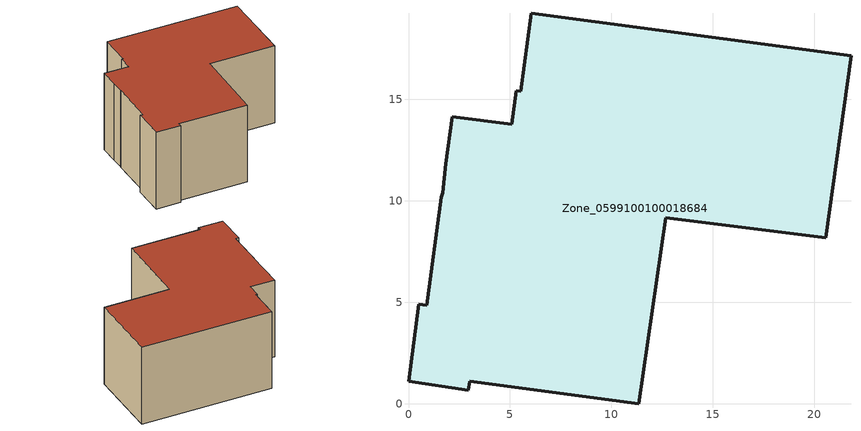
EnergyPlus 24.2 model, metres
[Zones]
Zone_0599100100018684
 floor ground (C_G): 6.05,19.25 21.81,17.15 20.58,8.19 12.69,9.17 11.34,0 3.01,1.11 2.96,0.68 0,1.1 0.51,4.9 0.91,4.85 1.62,10.18 1.7,10.41 1.84,11.82 2.15,14.15 5.08,13.78 5.31,15.43 5.53,15.4 z0
 wall outside (C_F): 21.81,17.15 6.05,19.25 5.53,15.4 5.31,15.43 5.08,13.78 2.15,14.15 1.84,11.82 1.7,10.41 1.62,10.18 0.91,4.85 0.51,4.9 0,1.1 2.96,0.68 3.01,1.11 11.34,0 12.69,9.17 20.58,8.19 21.81,17.15 z0:9.93
 roof outside (C_R): 1.7,10.41 1.62,10.18 0.91,4.85 0.51,4.9 0,1.1 2.96,0.68 3.01,1.11 11.34,0 12.69,9.17 20.58,8.19 21.81,17.15 6.05,19.25 5.53,15.4 5.31,15.43 5.08,13.78 2.15,14.15 1.84,11.82 z9.93
[BUILDING]
Pand.0599100100018684: North Axis=0; Terrain=City; Loads Convergence Tolerance Value=0.04; Temperature Convergence Tolerance Value=0.4; Solar Distribution=FullExterior; Maximum Number of Warmup Days=25; Minimum Number of Warmup Days=1
[Site:Location]
Rotterdam.The.Hague.AP_ZH_NLD Design_Conditions: Latitude=51.96; Longitude=4.45; Time Zone=1; Elevation=-4.5
[SITE:GROUNDTEMPERATURE:BUILDINGSURFACE]
18, 18, 18, 18, 18, 18, 18, 18, 18, 18, 18, 18
[MATERIAL] Thermal Absorptance=0.9; Solar Absorptance=0.7; Visible Absorptance=0.7
Name | Roughness | Thickness | Conductivity | Density | Specific Heat
G.D.2015-2018 | MediumSmooth | 0.15 | 0.0428571 | 540 | 1210
F.D.2015-2018 | Rough | 0.3 | 0.0666667 | 1920 | 840
R.D.2015-2018 | MediumRough | 0.2 | 0.0333333 | 1500 | 1000
[CONSTRUCTION]
C_G: G.D.2015-2018
C_F: F.D.2015-2018
C_R: R.D.2015-2018
[ZONE]
Zone_0599100100018684: Type=1; Multiplier=1; Ceiling Height=Autocalculate; Volume=Autocalculate; Floor Area=autocalculate; Part of Total Floor Area=Yes
[ZONEINFILTRATION:DESIGNFLOWRATE]
Infil_Zone_0599100100018684: Zone or ZoneList or Space or SpaceList=Zone_0599100100018684; Schedule=AlwaysOn; Design Flow Rate Calculation Method=Flow/Area; Flow Rate per Floor Area=0.0021; Constant Term Coefficient=1; Temperature Term Coefficient=0; Velocity Term Coefficient=0; Velocity Squared Term Coefficient=0
[HVACTEMPLATE:ZONE:IDEALLOADSAIRSYSTEM]
Zone_0599100100018684: Maximum Heating Supply Air Temperature=50; Minimum Cooling Supply Air Temperature=13; Maximum Heating Supply Air Humidity Ratio=0.0156; Minimum Cooling Supply Air Humidity Ratio=0.0077; Heating Limit=NoLimit; Cooling Limit=NoLimit; Dehumidification Control Type=ConstantSensibleHeatRatio; Cooling Sensible Heat Ratio=0.7; Dehumidification Setpoint=60; Humidification Control Type=None; Humidification Setpoint=30; Outdoor Air Method=None; Outdoor Air Flow Rate per Person=0.00944; Outdoor Air Flow Rate per Zone Floor Area=0; Outdoor Air Flow Rate per Zone=0; Demand Controlled Ventilation Type=None; Outdoor Air Economizer Type=NoEconomizer; Heat Recovery Type=None; Sensible Heat Recovery Effectiveness=0.7; Latent Heat Recovery Effectiveness=0.65
[ZONECONTROL:THERMOSTAT]
ThermostatControl_Zone_0599100100018684: Zone or ZoneList=Zone_0599100100018684; Control Type Schedule=DualSetpointControlType; Control 1=Thermostat_Zone_0599100100018684; Temperature Difference Between Cutout And Setpoint=0
[THERMOSTATSETPOINT:DUALSETPOINT]
Thermostat_Zone_0599100100018684: Heating Setpoint Temperature Schedule=HeatingSetpoint_Zone_0599100100018684; Cooling Setpoint Temperature Schedule=CoolingSetpoint_Zone_0599100100018684
[SCHEDULE:COMPACT]
HeatingSetpoint_Zone_0599100100018684: Through: 12/31, For: AllDays, Until: 24:00, 21
CoolingSetpoint_Zone_0599100100018684: Through: 12/31, For: AllDays, Until: 24:00, 24
DualSetpointControlType: Through: 12/31, For: AllDays, Until: 24:00, 4
AlwaysOn: Through: 12/31, For: AllDays, Until: 24:00, 1
